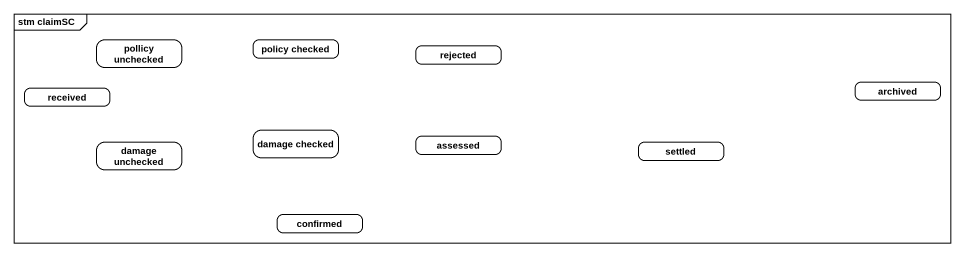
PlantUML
@startuml
mainframe stm claimSC
hide empty description
state "pollicy unchecked" as pollicy_unchecked
state "policy checked" as policy_checked
state rejected
state archived
state received
state "damage unchecked" as damage_unchecked
state "damage checked" as damage_checked
state assessed
state settled
state confirmed
@enduml
